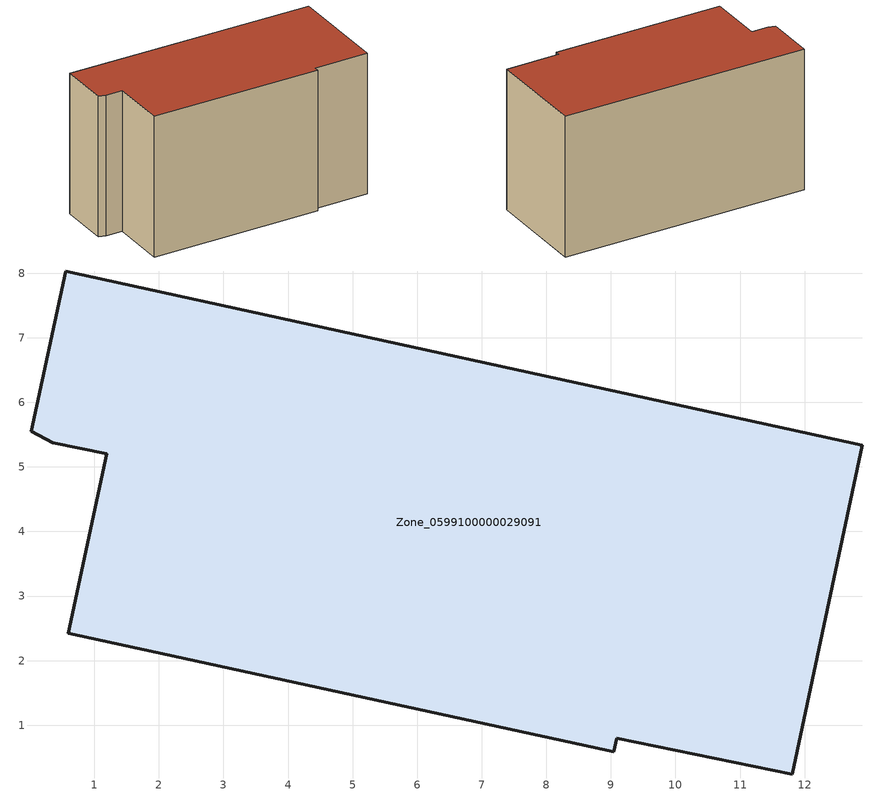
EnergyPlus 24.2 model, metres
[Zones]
Zone_0599100000029091
 floor ground (C_G): 9.04,0.59 0.6,2.42 1.19,5.2 0.35,5.37 0.02,5.55 0.56,8.03 12.89,5.33 11.81,0.24 9.09,0.8 z0
 wall outside (C_F): 11.81,0.24 12.89,5.33 0.56,8.03 0.02,5.55 0.35,5.37 1.19,5.2 0.6,2.42 9.04,0.59 9.09,0.8 11.81,0.24 z0:7.3
 roof outside (C_R): 1.19,5.2 0.6,2.42 9.04,0.59 9.09,0.8 11.81,0.24 12.89,5.33 0.56,8.03 0.02,5.55 0.35,5.37 z7.3
[BUILDING]
Pand.0599100000029091: North Axis=0; Terrain=City; Loads Convergence Tolerance Value=0.04; Temperature Convergence Tolerance Value=0.4; Solar Distribution=FullExterior; Maximum Number of Warmup Days=25; Minimum Number of Warmup Days=1
[Site:Location]
Rotterdam.The.Hague.AP_ZH_NLD Design_Conditions: Latitude=51.96; Longitude=4.45; Time Zone=1; Elevation=-4.5
[SITE:GROUNDTEMPERATURE:BUILDINGSURFACE]
18, 18, 18, 18, 18, 18, 18, 18, 18, 18, 18, 18
[MATERIAL] Thermal Absorptance=0.9; Solar Absorptance=0.7; Visible Absorptance=0.7
Name | Roughness | Thickness | Conductivity | Density | Specific Heat
G.TI.1975-1991 | MediumSmooth | 0.15 | 0.288461 | 540 | 1210
F.TI.1975-1991 | Rough | 0.3 | 0.230769 | 1920 | 840
R.TI.1975-1991 | MediumRough | 0.2 | 0.153846 | 1500 | 1000
[CONSTRUCTION]
C_G: G.TI.1975-1991
C_F: F.TI.1975-1991
C_R: R.TI.1975-1991
[ZONE]
Zone_0599100000029091: Type=1; Multiplier=1; Ceiling Height=Autocalculate; Volume=Autocalculate; Floor Area=autocalculate; Part of Total Floor Area=Yes
[ZONEINFILTRATION:DESIGNFLOWRATE]
Infil_Zone_0599100000029091: Zone or ZoneList or Space or SpaceList=Zone_0599100000029091; Schedule=AlwaysOn; Design Flow Rate Calculation Method=Flow/Area; Flow Rate per Floor Area=0.003; Constant Term Coefficient=1; Temperature Term Coefficient=0; Velocity Term Coefficient=0; Velocity Squared Term Coefficient=0
[HVACTEMPLATE:ZONE:IDEALLOADSAIRSYSTEM]
Zone_0599100000029091: Maximum Heating Supply Air Temperature=50; Minimum Cooling Supply Air Temperature=13; Maximum Heating Supply Air Humidity Ratio=0.0156; Minimum Cooling Supply Air Humidity Ratio=0.0077; Heating Limit=NoLimit; Cooling Limit=NoLimit; Dehumidification Control Type=ConstantSensibleHeatRatio; Cooling Sensible Heat Ratio=0.7; Dehumidification Setpoint=60; Humidification Control Type=None; Humidification Setpoint=30; Outdoor Air Method=None; Outdoor Air Flow Rate per Person=0.00944; Outdoor Air Flow Rate per Zone Floor Area=0; Outdoor Air Flow Rate per Zone=0; Demand Controlled Ventilation Type=None; Outdoor Air Economizer Type=NoEconomizer; Heat Recovery Type=None; Sensible Heat Recovery Effectiveness=0.7; Latent Heat Recovery Effectiveness=0.65
[ZONECONTROL:THERMOSTAT]
ThermostatControl_Zone_0599100000029091: Zone or ZoneList=Zone_0599100000029091; Control Type Schedule=DualSetpointControlType; Control 1=Thermostat_Zone_0599100000029091; Temperature Difference Between Cutout And Setpoint=0
[THERMOSTATSETPOINT:DUALSETPOINT]
Thermostat_Zone_0599100000029091: Heating Setpoint Temperature Schedule=HeatingSetpoint_Zone_0599100000029091; Cooling Setpoint Temperature Schedule=CoolingSetpoint_Zone_0599100000029091
[SCHEDULE:COMPACT]
HeatingSetpoint_Zone_0599100000029091: Through: 12/31, For: AllDays, Until: 24:00, 21
CoolingSetpoint_Zone_0599100000029091: Through: 12/31, For: AllDays, Until: 24:00, 24
DualSetpointControlType: Through: 12/31, For: AllDays, Until: 24:00, 4
AlwaysOn: Through: 12/31, For: AllDays, Until: 24:00, 1
